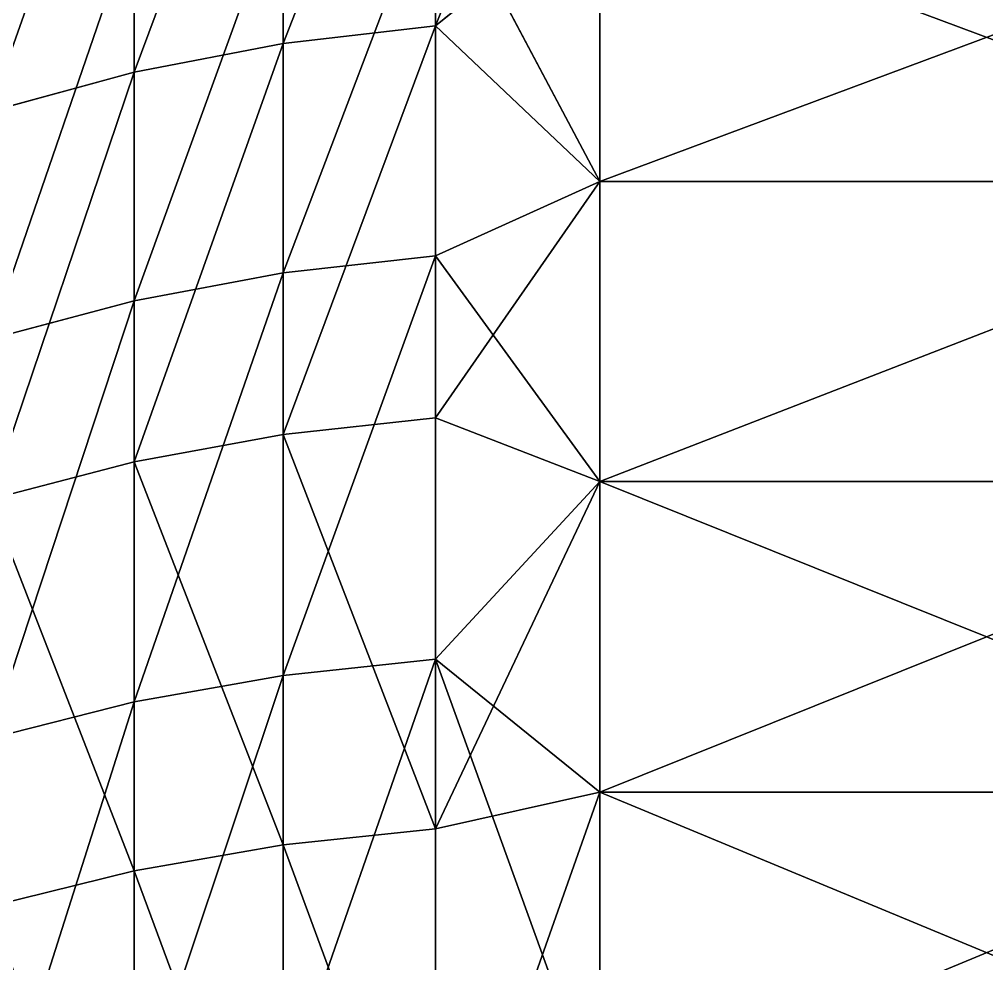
# Model space of a CAD drawing. Extents: x 207 to 387, y 94 to 160.
# Drawn here: x 250.42 to 250.5606, y 159.1035 to 159.2408 of the extents above; entities that cross this region are included whole.
import ezdxf

# ---------------------------------------------------------------- set-up
doc = ezdxf.new("R2010")
doc.units = 0
doc.header["$LTSCALE"] = 2.54
doc.layers.get('0').update_dxf_attribs({"color": 13, "linetype": 'CONTINUOUS'})

# ---------------------------------------------------------------- blocks, each defined once
blk = doc.blocks.new('SP_05_ALTFIELD_CREDENZA_DW')
at = {"color": 0}
for p, q in [((136.25719, 0.5728, 75.8095), (136.25719, 0.63482, 75.75696)), ((136.25719, 0.5728, 75.8095), (136.25719, 0.63482, 75.75696)), ((136.2355, 0.56903, 75.80526), (136.2355, 0.63126, 75.75255)), ((136.2355, 0.56903, 75.80526), (136.2355, 0.63126, 75.75255)), ((136.21336, 0.62907, 75.74983), (136.18949, 0.5614, 75.8057)), ((136.21336, 0.62907, 75.74983), (136.18949, 0.5614, 75.8057)), ((136.21336, 0.62907, 75.74983), (136.21336, 0.56671, 75.80266)), ((136.21336, 0.62907, 75.74983), (136.21336, 0.56671, 75.80266)), ((136.25719, 0.60924, 80.597), (136.25719, 0.54827, 80.54324)), ((136.25719, 0.60924, 80.597), (136.25719, 0.54827, 80.54324)), ((136.18949, 0.60805, 75.76541), (136.18949, 0.5614, 75.8057)), ((136.18949, 0.60805, 75.76541), (136.18949, 0.5614, 75.8057)), ((136.18949, 0.60805, 80.60959), (136.18949, 0.5614, 80.5693)), ((136.21336, 0.54205, 80.54997), (136.18949, 0.60805, 80.60959)), ((136.18949, 0.60805, 80.60959), (136.18949, 0.5614, 80.5693)), ((136.21336, 0.54205, 80.54997), (136.18949, 0.60805, 80.60959)), ((136.2355, 0.60559, 80.60134), (136.2355, 0.54442, 80.54741)), ((136.2355, 0.60559, 80.60134), (136.2355, 0.54442, 80.54741)), ((136.21336, 0.54205, 80.54997), (136.21336, 0.60335, 80.60401)), ((136.21336, 0.54205, 80.54997), (136.21336, 0.60335, 80.60401)), ((136.2782, 0.57798, 75.81533), (136.25719, 0.5728, 75.8095)), ((136.2782, 0.57798, 75.81533), (136.25719, 0.5728, 75.8095)), ((136.25719, 0.5728, 75.8095), (136.2355, 0.56903, 75.80526)), ((136.25719, 0.5728, 75.8095), (136.2355, 0.56903, 75.80526)), ((136.25719, 0.5134, 75.86498), (136.25719, 0.5728, 75.8095)), ((136.25719, 0.5134, 75.86498), (136.25719, 0.5728, 75.8095)), ((136.2355, 0.56903, 75.80526), (136.21336, 0.56671, 75.80266)), ((136.2355, 0.56903, 75.80526), (136.21336, 0.56671, 75.80266)), ((136.2355, 0.50943, 75.86093), (136.2355, 0.56903, 75.80526)), ((136.2355, 0.50943, 75.86093), (136.2355, 0.56903, 75.80526)), ((136.21336, 0.56671, 75.80266), (136.18949, 0.51625, 75.84766)), ((136.21336, 0.56671, 75.80266), (136.18949, 0.5614, 75.8057)), ((136.21336, 0.56671, 75.80266), (136.18949, 0.51625, 75.84766)), ((136.21336, 0.56671, 75.80266), (136.18949, 0.5614, 75.8057)), ((136.21336, 0.56671, 75.80266), (136.21336, 0.50699, 75.85844)), ((136.21336, 0.56671, 75.80266), (136.21336, 0.50699, 75.85844)), ((136.07699, 0.5614, 75.8057), (136.18949, 0.5614, 75.8057)), ((136.07699, 0.5614, 75.8057), (136.18949, 0.5614, 75.8057)), ((136.07699, 0.5614, 80.5693), (136.18949, 0.5614, 80.5693)), ((136.07699, 0.5614, 80.5693), (136.18949, 0.5614, 80.5693)), ((136.18949, 0.5614, 75.8057), (136.18949, 0.51625, 75.84766)), ((136.18949, 0.5614, 75.8057), (136.18949, 0.51625, 75.84766)), ((136.18949, 0.5614, 80.5693), (136.18949, 0.51625, 80.52734)), ((136.21336, 0.54205, 80.54997), (136.18949, 0.5614, 80.5693)), ((136.18949, 0.5614, 80.5693), (136.18949, 0.51625, 80.52734)), ((136.21336, 0.54205, 80.54997), (136.18949, 0.5614, 80.5693)), ((136.2782, 0.55357, 80.53752), (136.25719, 0.54827, 80.54324)), ((136.2782, 0.55357, 80.53752), (136.25719, 0.54827, 80.54324)), ((136.25719, 0.54827, 80.54324), (136.2355, 0.54442, 80.54741)), ((136.25719, 0.54827, 80.54324), (136.2355, 0.54442, 80.54741)), ((136.25719, 0.54827, 80.54324), (136.25719, 0.48998, 80.4866)), ((136.25719, 0.54827, 80.54324), (136.25719, 0.48998, 80.4866)), ((136.2355, 0.54442, 80.54741), (136.21336, 0.54205, 80.54997)), ((136.2355, 0.54442, 80.54741), (136.21336, 0.54205, 80.54997)), ((136.2355, 0.54442, 80.54741), (136.2355, 0.48593, 80.49058)), ((136.2355, 0.54442, 80.54741), (136.2355, 0.48593, 80.49058)), ((136.18949, 0.51625, 80.52734), (136.21336, 0.54205, 80.54997)), ((136.18949, 0.51625, 80.52734), (136.21336, 0.54205, 80.54997)), ((136.21336, 0.48344, 80.49301), (136.21336, 0.54205, 80.54997)), ((136.21336, 0.48344, 80.49301), (136.21336, 0.54205, 80.54997)), ((136.2782, 0.51886, 75.87055), (136.25719, 0.5134, 75.86498)), ((136.2782, 0.51886, 75.87055), (136.25719, 0.5134, 75.86498)), ((136.07699, 0.51625, 75.84766), (136.18949, 0.51625, 75.84766)), ((136.07699, 0.51625, 75.84766), (136.18949, 0.51625, 75.84766)), ((136.07699, 0.51625, 80.52734), (136.18949, 0.51625, 80.52734)), ((136.07699, 0.51625, 80.52734), (136.18949, 0.51625, 80.52734)), ((136.21336, 0.50699, 75.85844), (136.18949, 0.51625, 75.84766)), ((136.18949, 0.51625, 75.84766), (136.18949, 0.47266, 75.89125)), ((136.21336, 0.50699, 75.85844), (136.18949, 0.51625, 75.84766)), ((136.18949, 0.51625, 75.84766), (136.18949, 0.47266, 75.89125)), ((136.18949, 0.51625, 80.52734), (136.18949, 0.47266, 80.48375)), ((136.18949, 0.51625, 80.52734), (136.18949, 0.47266, 80.48375)), ((136.18949, 0.51625, 80.52734), (136.21336, 0.48344, 80.49301)), ((136.18949, 0.51625, 80.52734), (136.21336, 0.48344, 80.49301)), ((136.25719, 0.5134, 75.86498), (136.2355, 0.50943, 75.86093)), ((136.25719, 0.5134, 75.86498), (136.2355, 0.50943, 75.86093)), ((136.25719, 0.45676, 75.92327), (136.25719, 0.5134, 75.86498)), ((136.25719, 0.45676, 75.92327), (136.25719, 0.5134, 75.86498)), ((136.2355, 0.50943, 75.86093), (136.21336, 0.50699, 75.85844)), ((136.2355, 0.50943, 75.86093), (136.21336, 0.50699, 75.85844)), ((136.2355, 0.4526, 75.91942), (136.2355, 0.50943, 75.86093)), ((136.2355, 0.4526, 75.91942), (136.2355, 0.50943, 75.86093)), ((136.18949, 0.47266, 75.89125), (136.21336, 0.50699, 75.85844)), ((136.18949, 0.47266, 75.89125), (136.21336, 0.50699, 75.85844)), ((136.21336, 0.50699, 75.85844), (136.21336, 0.45004, 75.91705)), ((136.21336, 0.50699, 75.85844), (136.21336, 0.45004, 75.91705)), ((136.2782, 0.49555, 80.48114), (136.25719, 0.48998, 80.4866)), ((136.2782, 0.49555, 80.48114), (136.25719, 0.48998, 80.4866)), ((136.25719, 0.48998, 80.4866), (136.2355, 0.48593, 80.49058)), ((136.25719, 0.48998, 80.4866), (136.2355, 0.48593, 80.49058)), ((136.25719, 0.48998, 80.4866), (136.25719, 0.4345, 80.42721)), ((136.25719, 0.48998, 80.4866), (136.25719, 0.4345, 80.42721)), ((136.2355, 0.48593, 80.49058), (136.21336, 0.48344, 80.49301)), ((136.2355, 0.48593, 80.49058), (136.21336, 0.48344, 80.49301)), ((136.2355, 0.48593, 80.49058), (136.2355, 0.43026, 80.43097)), ((136.2355, 0.48593, 80.49058), (136.2355, 0.43026, 80.43097)), ((136.21336, 0.48344, 80.49301), (136.18949, 0.47266, 80.48375)), ((136.21336, 0.48344, 80.49301), (136.18949, 0.47266, 80.48375)), ((136.21336, 0.42766, 80.43329), (136.21336, 0.48344, 80.49301)), ((136.21336, 0.42766, 80.43329), (136.21336, 0.48344, 80.49301)), ((136.07699, 0.47266, 75.89125), (136.18949, 0.47266, 75.89125)), ((136.07699, 0.47266, 75.89125), (136.18949, 0.47266, 75.89125)), ((136.07699, 0.47266, 80.48375), (136.18949, 0.47266, 80.48375)), ((136.07699, 0.47266, 80.48375), (136.18949, 0.47266, 80.48375)), ((136.18949, 0.47266, 75.89125), (136.21336, 0.45004, 75.91705)), ((136.18949, 0.47266, 75.89125), (136.21336, 0.45004, 75.91705)), ((136.18949, 0.47266, 75.89125), (136.18949, 0.4307, 75.9364)), ((136.18949, 0.47266, 75.89125), (136.18949, 0.4307, 75.9364)), ((136.18949, 0.47266, 80.48375), (136.18949, 0.4307, 80.4386)), ((136.21336, 0.42766, 80.43329), (136.18949, 0.47266, 80.48375)), ((136.21336, 0.42766, 80.43329), (136.18949, 0.47266, 80.48375)), ((136.18949, 0.47266, 80.48375), (136.18949, 0.4307, 80.4386)), ((136.2782, 0.46248, 75.92857), (136.25719, 0.45676, 75.92327)), ((136.2782, 0.46248, 75.92857), (136.25719, 0.45676, 75.92327)), ((136.25719, 0.45676, 75.92327), (136.2355, 0.4526, 75.91942)), ((136.25719, 0.45676, 75.92327), (136.2355, 0.4526, 75.91942)), ((136.25719, 0.403, 75.98424), (136.25719, 0.45676, 75.92327)), ((136.25719, 0.403, 75.98424), (136.25719, 0.45676, 75.92327)), ((136.2355, 0.4526, 75.91942), (136.21336, 0.45004, 75.91705)), ((136.2355, 0.4526, 75.91942), (136.21336, 0.45004, 75.91705)), ((136.2355, 0.39866, 75.9806), (136.2355, 0.4526, 75.91942)), ((136.2355, 0.39866, 75.9806), (136.2355, 0.4526, 75.91942)), ((136.21336, 0.45004, 75.91705), (136.18949, 0.39041, 75.98305)), ((136.21336, 0.45004, 75.91705), (136.18949, 0.39041, 75.98305)), ((136.21336, 0.45004, 75.91705), (136.18949, 0.4307, 75.9364)), ((136.21336, 0.45004, 75.91705), (136.18949, 0.4307, 75.9364)), ((136.21336, 0.45004, 75.91705), (136.21336, 0.39599, 75.97835)), ((136.21336, 0.45004, 75.91705), (136.21336, 0.39599, 75.97835))]:
    blk.add_line(p, q, dxfattribs=at)
at = {"color": 18}
mesh = blk.add_polyface(dxfattribs=at)
corners = [(136.2782, 0.57798, 75.81533), (136.25719, 0.63482, 75.75696), (136.25719, 0.5728, 75.8095), (136.2782, 0.63971, 75.76304)]
mesh.append_faces([[corners[k] for k in face] for face in [(0, 1, 2), (1, 0, 3)]], dxfattribs={"vtx0": -1, "color": 18})
mesh = blk.add_polyface(dxfattribs=at)
corners = [(136.25719, 0.5728, 75.8095), (136.2355, 0.63126, 75.75255), (136.2355, 0.56903, 75.80526), (136.25719, 0.63482, 75.75696)]
mesh.append_faces([[corners[k] for k in face] for face in [(0, 1, 2), (1, 0, 3)]], dxfattribs={"vtx0": -1, "color": 18})
mesh = blk.add_polyface(dxfattribs=at)
corners = [(136.2355, 0.56903, 75.80526), (136.21336, 0.62907, 75.74983), (136.21336, 0.56671, 75.80266), (136.2355, 0.63126, 75.75255)]
mesh.append_faces([[corners[k] for k in face] for face in [(0, 1, 2), (1, 0, 3)]], dxfattribs={"vtx0": -1, "color": 18})
mesh = blk.add_polyface(dxfattribs=at)
corners = [(136.21336, 0.62907, 75.74983), (136.18949, 0.5614, 75.8057), (136.21336, 0.56671, 75.80266)]
mesh.append_faces([[corners[k] for k in face] for face in [(0, 1, 2)]], dxfattribs={"color": 18})
mesh = blk.add_polyface(dxfattribs=at)
corners = [(136.21336, 0.62907, 75.74983), (136.18949, 0.60805, 75.76541), (136.18949, 0.5614, 75.8057)]
mesh.append_faces([[corners[k] for k in face] for face in [(0, 1, 2)]], dxfattribs={"color": 18})
mesh = blk.add_polyface(dxfattribs=at)
corners = [(136.2782, 0.61426, 80.59103), (136.25719, 0.54827, 80.54324), (136.25719, 0.60924, 80.597), (136.2782, 0.55357, 80.53752)]
mesh.append_faces([[corners[k] for k in face] for face in [(0, 1, 2), (1, 0, 3)]], dxfattribs={"vtx0": -1, "color": 18})
mesh = blk.add_polyface(dxfattribs=at)
corners = [(136.25719, 0.60924, 80.597), (136.2355, 0.54442, 80.54741), (136.2355, 0.60559, 80.60134), (136.25719, 0.54827, 80.54324)]
mesh.append_faces([[corners[k] for k in face] for face in [(0, 1, 2), (1, 0, 3)]], dxfattribs={"vtx0": -1, "color": 18})
mesh = blk.add_polyface(dxfattribs=at)
corners = [(136.18949, 0.5614, 75.8057), (136.07699, 0.60805, 75.76541), (136.07699, 0.5614, 75.8057), (136.18949, 0.60805, 75.76541)]
mesh.append_faces([[corners[k] for k in face] for face in [(0, 1, 2), (1, 0, 3)]], dxfattribs={"vtx0": -1, "color": 18})
mesh = blk.add_polyface(dxfattribs=at)
corners = [(136.18949, 0.60805, 80.60959), (136.07699, 0.5614, 80.5693), (136.07699, 0.60805, 80.60959), (136.18949, 0.5614, 80.5693)]
mesh.append_faces([[corners[k] for k in face] for face in [(0, 1, 2), (1, 0, 3)]], dxfattribs={"vtx0": -1, "color": 18})
mesh = blk.add_polyface(dxfattribs=at)
corners = [(136.21336, 0.54205, 80.54997), (136.18949, 0.60805, 80.60959), (136.21336, 0.60335, 80.60401)]
mesh.append_faces([[corners[k] for k in face] for face in [(0, 1, 2)]], dxfattribs={"color": 18})
mesh = blk.add_polyface(dxfattribs=at)
corners = [(136.21336, 0.54205, 80.54997), (136.18949, 0.5614, 80.5693), (136.18949, 0.60805, 80.60959)]
mesh.append_faces([[corners[k] for k in face] for face in [(0, 1, 2)]], dxfattribs={"color": 18})
mesh = blk.add_polyface(dxfattribs=at)
corners = [(136.2355, 0.60559, 80.60134), (136.21336, 0.54205, 80.54997), (136.21336, 0.60335, 80.60401), (136.2355, 0.54442, 80.54741)]
mesh.append_faces([[corners[k] for k in face] for face in [(0, 1, 2), (1, 0, 3)]], dxfattribs={"vtx0": -1, "color": 18})
mesh = blk.add_polyface(dxfattribs=at)
corners = [(136.2782, 0.51886, 75.87055), (136.25719, 0.5728, 75.8095), (136.25719, 0.5134, 75.86498), (136.2782, 0.57798, 75.81533)]
mesh.append_faces([[corners[k] for k in face] for face in [(0, 1, 2), (1, 0, 3)]], dxfattribs={"vtx0": -1, "color": 18})
mesh = blk.add_polyface(dxfattribs=at)
corners = [(136.25719, 0.5134, 75.86498), (136.2355, 0.56903, 75.80526), (136.2355, 0.50943, 75.86093), (136.25719, 0.5728, 75.8095)]
mesh.append_faces([[corners[k] for k in face] for face in [(0, 1, 2), (1, 0, 3)]], dxfattribs={"vtx0": -1, "color": 18})
mesh = blk.add_polyface(dxfattribs=at)
corners = [(136.2355, 0.50943, 75.86093), (136.21336, 0.56671, 75.80266), (136.21336, 0.50699, 75.85844), (136.2355, 0.56903, 75.80526)]
mesh.append_faces([[corners[k] for k in face] for face in [(0, 1, 2), (1, 0, 3)]], dxfattribs={"vtx0": -1, "color": 18})
mesh = blk.add_polyface(dxfattribs=at)
corners = [(136.21336, 0.56671, 75.80266), (136.18949, 0.51625, 75.84766), (136.21336, 0.50699, 75.85844)]
mesh.append_faces([[corners[k] for k in face] for face in [(0, 1, 2)]], dxfattribs={"color": 18})
mesh = blk.add_polyface(dxfattribs=at)
corners = [(136.21336, 0.56671, 75.80266), (136.18949, 0.5614, 75.8057), (136.18949, 0.51625, 75.84766)]
mesh.append_faces([[corners[k] for k in face] for face in [(0, 1, 2)]], dxfattribs={"color": 18})
mesh = blk.add_polyface(dxfattribs=at)
corners = [(136.18949, 0.51625, 75.84766), (136.07699, 0.5614, 75.8057), (136.07699, 0.51625, 75.84766), (136.18949, 0.5614, 75.8057)]
mesh.append_faces([[corners[k] for k in face] for face in [(0, 1, 2), (1, 0, 3)]], dxfattribs={"vtx0": -1, "color": 18})
mesh = blk.add_polyface(dxfattribs=at)
corners = [(136.18949, 0.5614, 80.5693), (136.07699, 0.51625, 80.52734), (136.07699, 0.5614, 80.5693), (136.18949, 0.51625, 80.52734)]
mesh.append_faces([[corners[k] for k in face] for face in [(0, 1, 2), (1, 0, 3)]], dxfattribs={"vtx0": -1, "color": 18})
mesh = blk.add_polyface(dxfattribs=at)
corners = [(136.21336, 0.54205, 80.54997), (136.18949, 0.51625, 80.52734), (136.18949, 0.5614, 80.5693)]
mesh.append_faces([[corners[k] for k in face] for face in [(0, 1, 2)]], dxfattribs={"color": 18})
mesh = blk.add_polyface(dxfattribs=at)
corners = [(136.2782, 0.55357, 80.53752), (136.25719, 0.48998, 80.4866), (136.25719, 0.54827, 80.54324), (136.2782, 0.49555, 80.48114)]
mesh.append_faces([[corners[k] for k in face] for face in [(0, 1, 2), (1, 0, 3)]], dxfattribs={"vtx0": -1, "color": 18})
mesh = blk.add_polyface(dxfattribs=at)
corners = [(136.25719, 0.54827, 80.54324), (136.2355, 0.48593, 80.49058), (136.2355, 0.54442, 80.54741), (136.25719, 0.48998, 80.4866)]
mesh.append_faces([[corners[k] for k in face] for face in [(0, 1, 2), (1, 0, 3)]], dxfattribs={"vtx0": -1, "color": 18})
mesh = blk.add_polyface(dxfattribs=at)
corners = [(136.2355, 0.54442, 80.54741), (136.21336, 0.48344, 80.49301), (136.21336, 0.54205, 80.54997), (136.2355, 0.48593, 80.49058)]
mesh.append_faces([[corners[k] for k in face] for face in [(0, 1, 2), (1, 0, 3)]], dxfattribs={"vtx0": -1, "color": 18})
mesh = blk.add_polyface(dxfattribs=at)
corners = [(136.21336, 0.48344, 80.49301), (136.18949, 0.51625, 80.52734), (136.21336, 0.54205, 80.54997)]
mesh.append_faces([[corners[k] for k in face] for face in [(0, 1, 2)]], dxfattribs={"color": 18})
mesh = blk.add_polyface(dxfattribs=at)
corners = [(136.25719, 0.45676, 75.92327), (136.2782, 0.51886, 75.87055), (136.25719, 0.5134, 75.86498), (136.2782, 0.46248, 75.92857)]
mesh.append_faces([[corners[k] for k in face] for face in [(0, 1, 2), (1, 0, 3)]], dxfattribs={"vtx0": -1, "color": 18})
mesh = blk.add_polyface(dxfattribs=at)
corners = [(136.07699, 0.47266, 75.89125), (136.18949, 0.51625, 75.84766), (136.07699, 0.51625, 75.84766), (136.18949, 0.47266, 75.89125)]
mesh.append_faces([[corners[k] for k in face] for face in [(0, 1, 2), (1, 0, 3)]], dxfattribs={"vtx0": -1, "color": 18})
mesh = blk.add_polyface(dxfattribs=at)
corners = [(136.18949, 0.51625, 80.52734), (136.07699, 0.47266, 80.48375), (136.07699, 0.51625, 80.52734), (136.18949, 0.47266, 80.48375)]
mesh.append_faces([[corners[k] for k in face] for face in [(0, 1, 2), (1, 0, 3)]], dxfattribs={"vtx0": -1, "color": 18})
mesh = blk.add_polyface(dxfattribs=at)
corners = [(136.18949, 0.47266, 75.89125), (136.21336, 0.50699, 75.85844), (136.18949, 0.51625, 75.84766)]
mesh.append_faces([[corners[k] for k in face] for face in [(0, 1, 2)]], dxfattribs={"color": 18})
mesh = blk.add_polyface(dxfattribs=at)
corners = [(136.21336, 0.48344, 80.49301), (136.18949, 0.47266, 80.48375), (136.18949, 0.51625, 80.52734)]
mesh.append_faces([[corners[k] for k in face] for face in [(0, 1, 2)]], dxfattribs={"color": 18})
mesh = blk.add_polyface(dxfattribs=at)
corners = [(136.2355, 0.4526, 75.91942), (136.25719, 0.5134, 75.86498), (136.2355, 0.50943, 75.86093), (136.25719, 0.45676, 75.92327)]
mesh.append_faces([[corners[k] for k in face] for face in [(0, 1, 2), (1, 0, 3)]], dxfattribs={"vtx0": -1, "color": 18})
mesh = blk.add_polyface(dxfattribs=at)
corners = [(136.21336, 0.45004, 75.91705), (136.2355, 0.50943, 75.86093), (136.21336, 0.50699, 75.85844), (136.2355, 0.4526, 75.91942)]
mesh.append_faces([[corners[k] for k in face] for face in [(0, 1, 2), (1, 0, 3)]], dxfattribs={"vtx0": -1, "color": 18})
mesh = blk.add_polyface(dxfattribs=at)
corners = [(136.21336, 0.45004, 75.91705), (136.21336, 0.50699, 75.85844), (136.18949, 0.47266, 75.89125)]
mesh.append_faces([[corners[k] for k in face] for face in [(0, 1, 2)]], dxfattribs={"color": 18})
mesh = blk.add_polyface(dxfattribs=at)
corners = [(136.25719, 0.4345, 80.42721), (136.2782, 0.49555, 80.48114), (136.2782, 0.44033, 80.42202), (136.25719, 0.48998, 80.4866)]
mesh.append_faces([[corners[k] for k in face] for face in [(0, 1, 2), (1, 0, 3)]], dxfattribs={"vtx0": -1, "color": 18})
mesh = blk.add_polyface(dxfattribs=at)
corners = [(136.2355, 0.43026, 80.43097), (136.25719, 0.48998, 80.4866), (136.25719, 0.4345, 80.42721), (136.2355, 0.48593, 80.49058)]
mesh.append_faces([[corners[k] for k in face] for face in [(0, 1, 2), (1, 0, 3)]], dxfattribs={"vtx0": -1, "color": 18})
mesh = blk.add_polyface(dxfattribs=at)
corners = [(136.21336, 0.42766, 80.43329), (136.2355, 0.48593, 80.49058), (136.2355, 0.43026, 80.43097), (136.21336, 0.48344, 80.49301)]
mesh.append_faces([[corners[k] for k in face] for face in [(0, 1, 2), (1, 0, 3)]], dxfattribs={"vtx0": -1, "color": 18})
mesh = blk.add_polyface(dxfattribs=at)
corners = [(136.21336, 0.48344, 80.49301), (136.21336, 0.42766, 80.43329), (136.18949, 0.47266, 80.48375)]
mesh.append_faces([[corners[k] for k in face] for face in [(0, 1, 2)]], dxfattribs={"color": 18})
mesh = blk.add_polyface(dxfattribs=at)
corners = [(136.07699, 0.4307, 75.9364), (136.18949, 0.47266, 75.89125), (136.07699, 0.47266, 75.89125), (136.18949, 0.4307, 75.9364)]
mesh.append_faces([[corners[k] for k in face] for face in [(0, 1, 2), (1, 0, 3)]], dxfattribs={"vtx0": -1, "color": 18})
mesh = blk.add_polyface(dxfattribs=at)
corners = [(136.07699, 0.47266, 80.48375), (136.18949, 0.4307, 80.4386), (136.07699, 0.4307, 80.4386), (136.18949, 0.47266, 80.48375)]
mesh.append_faces([[corners[k] for k in face] for face in [(0, 1, 2), (1, 0, 3)]], dxfattribs={"vtx0": -1, "color": 18})
mesh = blk.add_polyface(dxfattribs=at)
corners = [(136.18949, 0.4307, 75.9364), (136.21336, 0.45004, 75.91705), (136.18949, 0.47266, 75.89125)]
mesh.append_faces([[corners[k] for k in face] for face in [(0, 1, 2)]], dxfattribs={"color": 18})
mesh = blk.add_polyface(dxfattribs=at)
corners = [(136.18949, 0.47266, 80.48375), (136.21336, 0.42766, 80.43329), (136.18949, 0.4307, 80.4386)]
mesh.append_faces([[corners[k] for k in face] for face in [(0, 1, 2)]], dxfattribs={"color": 18})
mesh = blk.add_polyface(dxfattribs=at)
corners = [(136.25719, 0.403, 75.98424), (136.2782, 0.46248, 75.92857), (136.25719, 0.45676, 75.92327), (136.2782, 0.40898, 75.98926)]
mesh.append_faces([[corners[k] for k in face] for face in [(0, 1, 2), (1, 0, 3)]], dxfattribs={"vtx0": -1, "color": 18})
mesh = blk.add_polyface(dxfattribs=at)
corners = [(136.2355, 0.39866, 75.9806), (136.25719, 0.45676, 75.92327), (136.2355, 0.4526, 75.91942), (136.25719, 0.403, 75.98424)]
mesh.append_faces([[corners[k] for k in face] for face in [(0, 1, 2), (1, 0, 3)]], dxfattribs={"vtx0": -1, "color": 18})
mesh = blk.add_polyface(dxfattribs=at)
corners = [(136.21336, 0.39599, 75.97835), (136.2355, 0.4526, 75.91942), (136.21336, 0.45004, 75.91705), (136.2355, 0.39866, 75.9806)]
mesh.append_faces([[corners[k] for k in face] for face in [(0, 1, 2), (1, 0, 3)]], dxfattribs={"vtx0": -1, "color": 18})
mesh = blk.add_polyface(dxfattribs=at)
corners = [(136.18949, 0.39041, 75.98305), (136.21336, 0.39599, 75.97835), (136.21336, 0.45004, 75.91705)]
mesh.append_faces([[corners[k] for k in face] for face in [(0, 1, 2)]], dxfattribs={"color": 18})
mesh = blk.add_polyface(dxfattribs=at)
corners = [(136.18949, 0.39041, 75.98305), (136.21336, 0.45004, 75.91705), (136.18949, 0.4307, 75.9364)]
mesh.append_faces([[corners[k] for k in face] for face in [(0, 1, 2)]], dxfattribs={"color": 18})

msp = doc.modelspace()

# ---------------------------------------------------------------- block references
at = {"color": 23, "rotation": 180}
msp.add_blockref('SP_05_ALTFIELD_CREDENZA_DW', (386.69383, 159.68985), dxfattribs=at)

doc.saveas('drawing.dxf')
